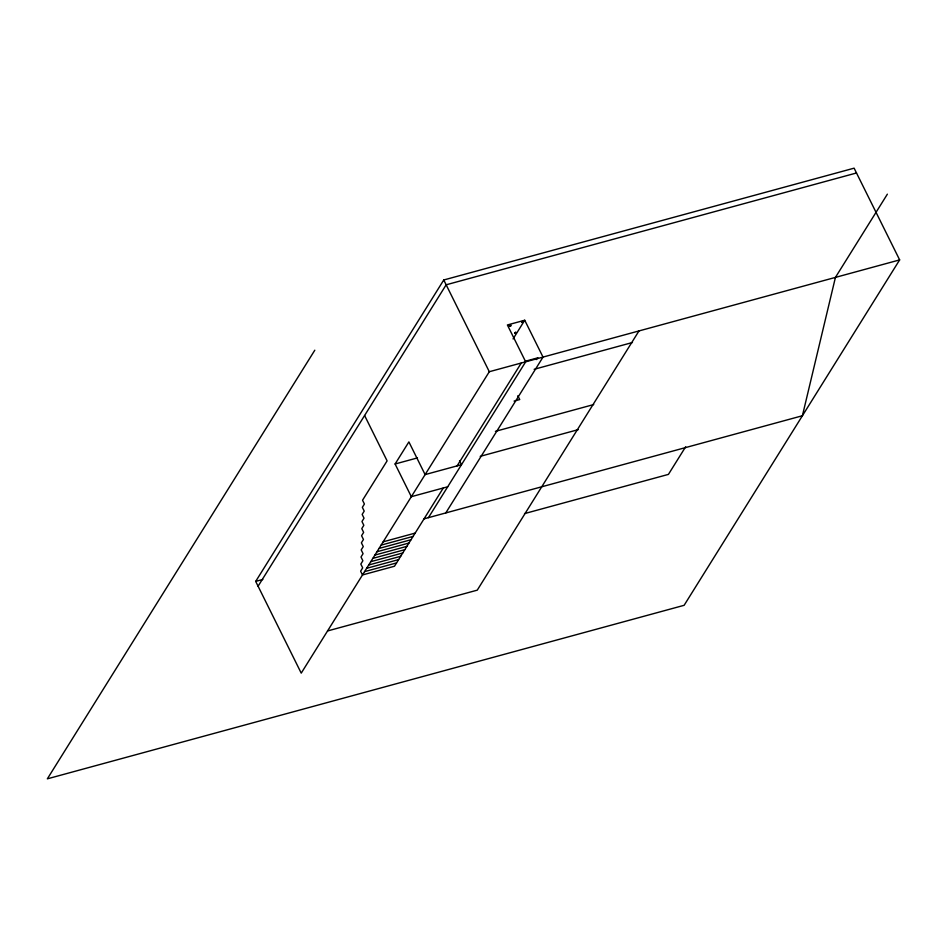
<?xml version="1.0" encoding="UTF-8"?>
<svg xmlns="http://www.w3.org/2000/svg" width="947" height="947" viewBox="0 0 947 947"><rect width="100%" height="100%" fill="white"/><g stroke="black" fill="none" stroke-linecap="round" stroke-linejoin="round"><path stroke-width="1.42" d="M314.806 350.201L47.35 778.836L684.125 605.311L899.65 259.904L854.111 168.164L443.764 279.981L255.69 581.399L301.229 673.139L489.303 371.721L899.65 259.904M258.081 586.217L446.155 284.798L856.502 172.981M447.706 486.782L411.329 496.69L395.1 463.994L408.891 441.906L425.108 474.601L461.485 464.693L459.544 460.763M513.061 338.943L524.733 320.24L543.022 357.09L445.777 512.931M443.314 487.977L394.485 566.235L362.5 574.947L360.618 571.171L362.689 567.857L360.819 564.081L362.879 560.766L361.008 556.99L363.068 553.675L361.198 549.887L363.269 546.573L361.387 542.797L363.459 539.482L361.576 535.706L363.648 532.392L361.778 528.615L363.837 525.301L361.967 521.525L364.027 518.21L362.156 514.422L364.216 511.12L362.346 507.332L364.417 504.017L362.535 500.241L387.11 460.858L364.595 415.508M457.093 465.888L521.288 363.009M428.435 517.654L525.68 361.813L507.391 324.963L524.733 320.24M638.988 330.929L477.252 590.159L327.555 630.951M685.664 446.771L668.428 474.388L524.52 513.605M887.363 194.171L835.432 277.4L802.405 415.745L424.043 518.861M536.191 359.588L537.908 357.812L525.254 361.269M534.155 369.294L632.466 342.506M514.079 401.09L519.725 399.551L517.831 395.739M495.399 431.347L593.71 404.558M395.1 463.994L417.485 457.898M480.212 456.347L578.368 429.607M383.18 541.814L415.153 533.102M381.108 545.129L413.081 536.416M255.69 581.399L262.816 579.457M379.037 548.443L411.022 539.731M376.977 551.758L408.95 543.045M374.905 555.072L406.879 546.348M372.834 558.387L404.819 549.662M370.774 561.689L402.747 552.977M368.703 565.004L400.688 556.291M366.631 568.318L398.616 559.606M364.571 571.633L396.544 562.92M443.764 279.981L489.303 371.721M514.777 332.977L515.831 332.172L514.813 332.894M515.346 333.652L516.387 332.847L515.346 333.652M521.667 321.933L522.72 321.128L521.667 321.933M522.235 322.607L523.277 321.802L522.235 322.607M509.368 325.164L510.67 325.07L509.368 325.164M509.533 325.946L510.824 325.851L509.533 325.946"/></g></svg>
